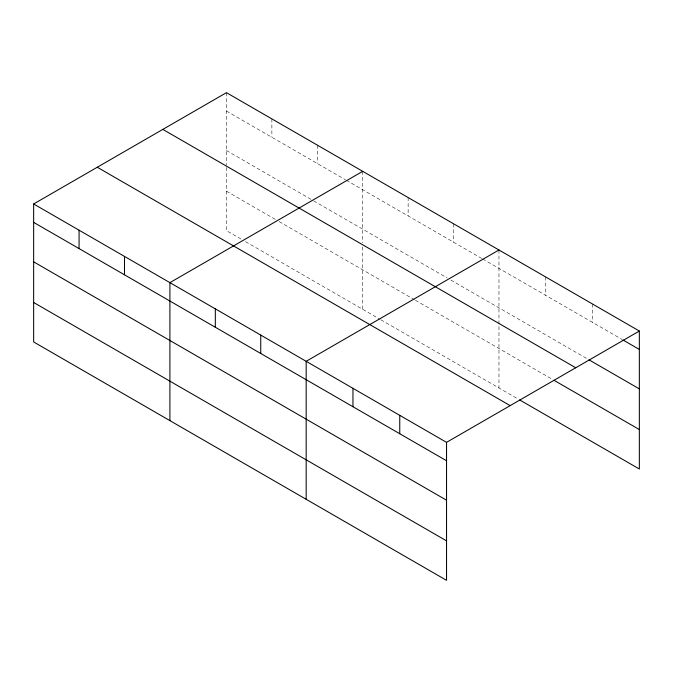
<?xml version="1.0" encoding="UTF-8"?>
<svg xmlns="http://www.w3.org/2000/svg" width="673" height="673" viewBox="0 0 673 673"><rect width="100%" height="100%" fill="white"/><g stroke="black" fill="none" stroke-linecap="round" stroke-linejoin="round"><path stroke-width="0.5" stroke-dasharray="3.37 2.52" d="M226.456 111.053L345.451 179.758M346.359 180.28L481.708 258.424M482.617 258.945L622.256 339.562M226.456 150.516L312.752 200.344M313.66 200.865L447.192 277.957M450.826 280.052L588.059 359.289M226.456 191.174L275.509 219.499M279.144 221.594L414.484 299.737M415.392 300.259L552.062 379.168M240.984 239.033L226.456 230.646L226.456 166.155M245.527 241.657L379.967 319.271M380.876 319.793L517.865 398.887M592.551 304.028L592.551 322.417M545.761 277.007L545.761 295.405M498.962 249.994L498.962 387.976M453.543 223.773L453.543 242.162M408.132 197.551L408.132 215.94M362.713 171.329L362.713 242.734M362.713 246.907L362.713 309.311M317.294 145.107L317.294 163.497M271.875 118.885L271.875 137.275M226.456 92.664L226.456 165.112"/><path stroke-width="1.01" d="M446.544 500.216L446.544 442.354L33.65 203.978L33.65 341.96L446.544 580.336L446.544 500.216L33.65 261.831M33.65 203.978L226.456 92.664L639.35 331.04L639.35 469.022L519.665 399.922M362.713 171.329L169.907 282.643L169.907 420.625M498.962 249.994L306.165 361.308L306.165 499.29M446.544 442.354L639.35 331.04M623.156 340.084L639.35 349.438M588.959 359.803L639.35 388.901M162.832 129.393L575.726 367.778M553.862 380.203L639.35 429.559M97.274 167.241L510.168 405.626M33.65 222.368L446.544 460.753M33.65 302.488L446.544 540.873M399.754 415.342L399.754 433.732M352.955 388.321L352.955 406.719M260.745 335.087L260.745 353.476M215.326 308.865L215.326 327.255M124.488 256.421L124.488 274.811M79.069 230.2L79.069 248.589"/></g></svg>
